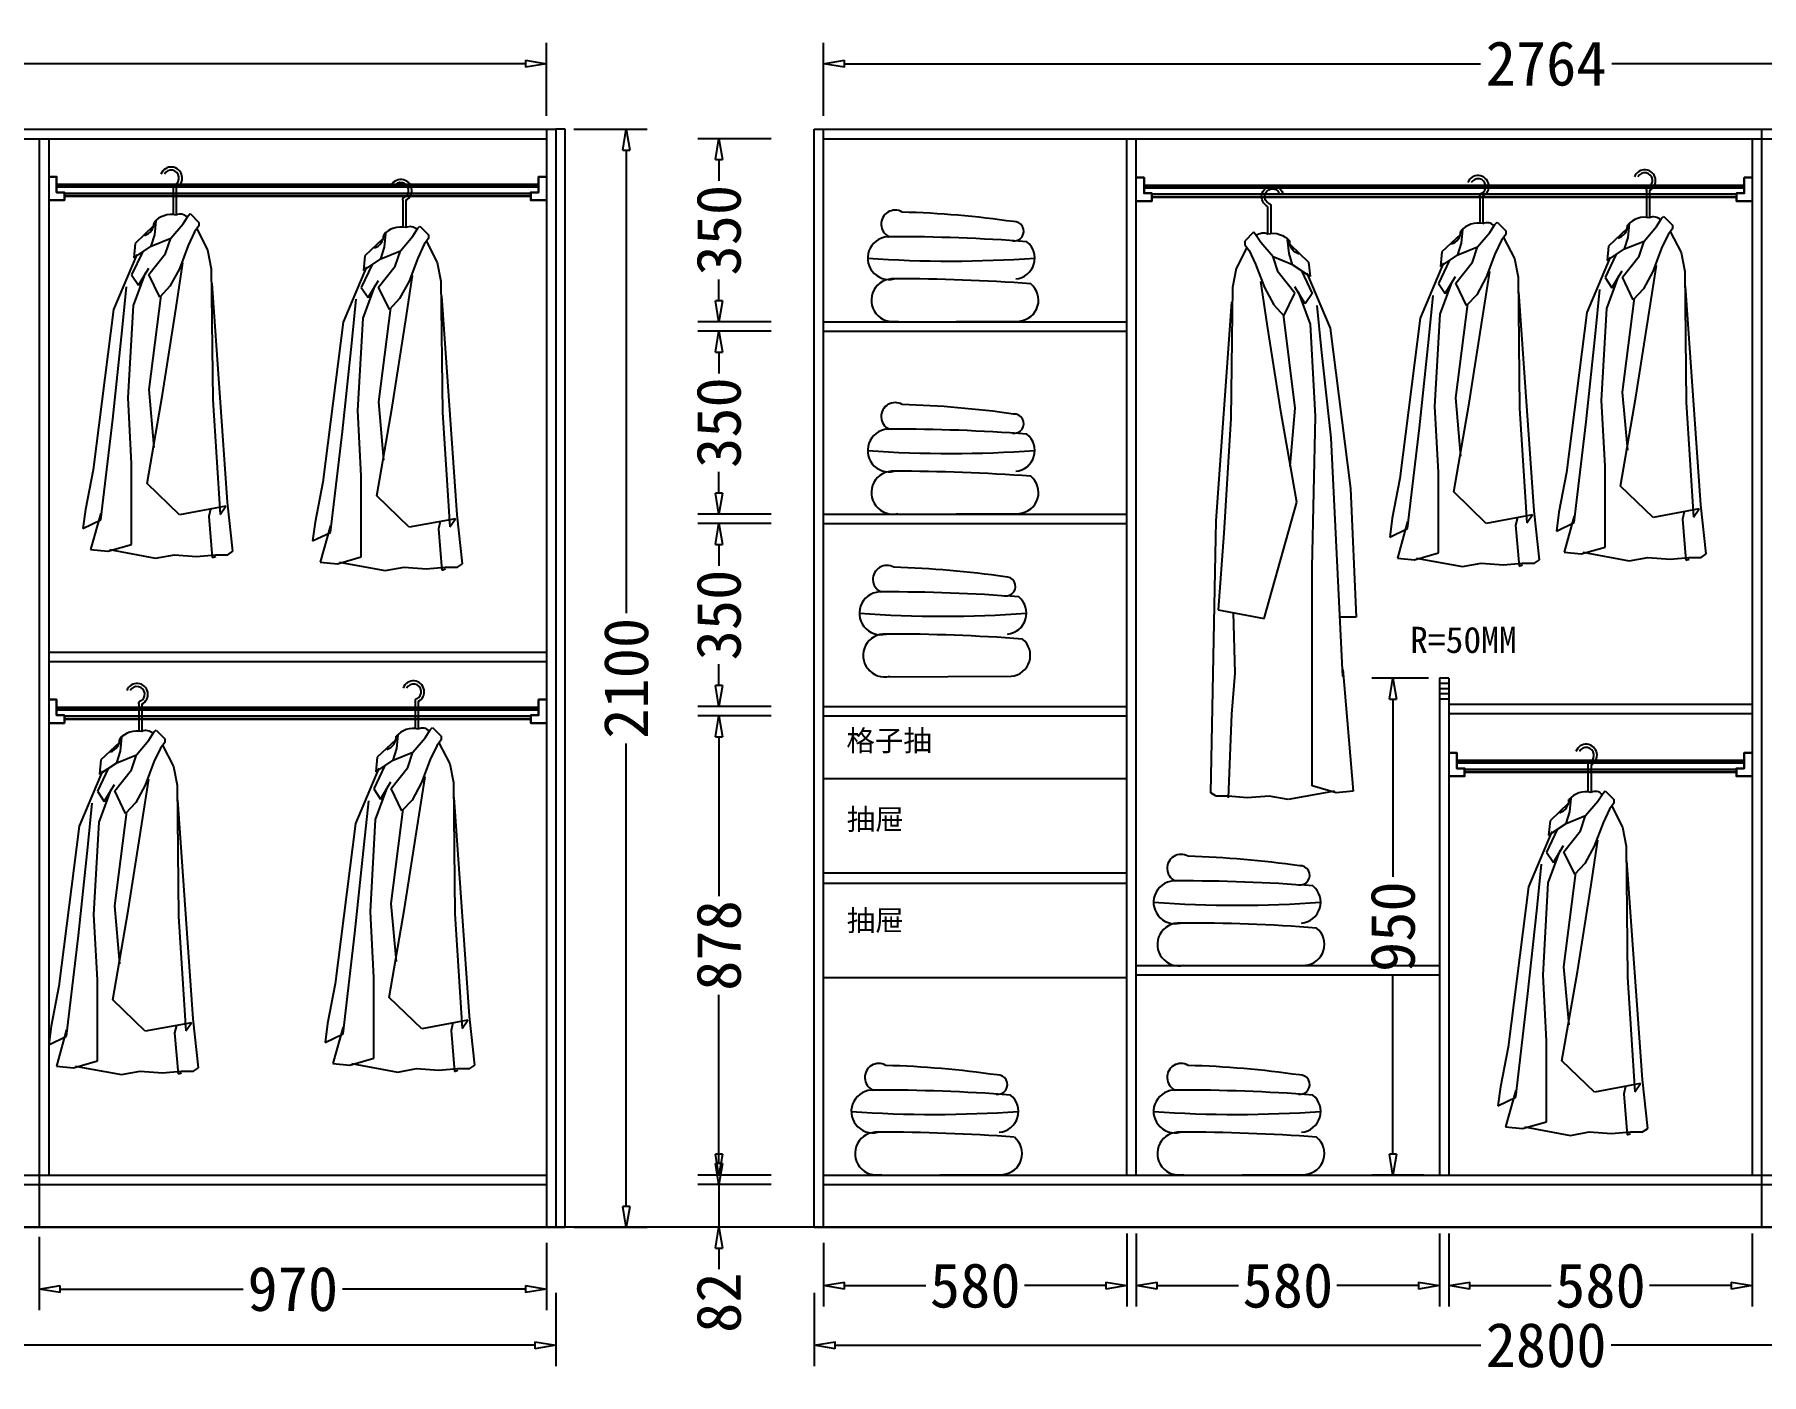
# Model space of a CAD drawing. Header units: millimetres. Extents: x 304407 to 361076, y -1262425 to -1203358.
# Drawn here: x 331981 to 335285, y -1249130 to -1246567 of the extents above; entities that cross this region are included whole.
import ezdxf

# ---------------------------------------------------------------- set-up
doc = ezdxf.new("R2010")
doc.units = ezdxf.units.MM
doc.header["$LTSCALE"] = 20
doc.layers.get('Defpoints').update_dxf_attribs({"color": 250})
for name, color, linetype in [('8', 8, 'Continuous'), ('LAYER10', 11, 'Continuous'), ('LAYER8', 11, 'Continuous'), ('图层3', 4, 'Continuous'), ('墙体', 40, 'Continuous')]:
    doc.layers.add(name, color=color, linetype=linetype)
doc.styles.get("Standard").update_dxf_attribs({"font": 'SimSun.ttf', "height": 85})
doc.styles.add('text', font='SimSun.ttf', dxfattribs={"height": 85})
doc.dimstyles.new('周文晶', dxfattribs={"dimtxt": 70, "dimasz": 40, "dimexe": 40, "dimexo": 30, "dimgap": 10, "dimtad": 0, "dimdec": 0, "dimtxsty": 'Standard', "dimblk": 'CLOSEDBLANK', "dimcen": 200, "dimclrd": 256, "dimclre": 256, "dimadec": 0, "dimazin": 0, "dimtfac": 1, "dimtdec": 0, "dimtmove": 0, "dimatfit": 3, "dimldrblk": 'CLOSEDBLANK', "dimfxl": 100, "dimfxlon": 1, "dimarcsym": 0})

# ---------------------------------------------------------------- blocks, each defined once
blk = doc.blocks.new('_ClosedBlank')
at = {"color": 0, "linetype": 'ByBlock', "lineweight": -2}
for p, q in [((-1, 0.167), (0, 0)), ((-1, 0.167), (-1, -0.167)), ((0, 0), (-1, -0.167))]:
    blk.add_line(p, q, dxfattribs=at)
blk = doc.blocks.new('*D1997')
at = {"lineweight": -2, "transparency": 16777216}
for p, q in [((330196.5, -1246723.2), (330196.5, -1246583.2)), ((332960.5, -1246723.2), (332960.5, -1246583.2)), ((330236.5, -1246623.2), (331452.8, -1246623.2)), ((332920.5, -1246623.2), (331704.1, -1246623.2))]:
    blk.add_line(p, q, dxfattribs=at)
at = {"layer": 'Defpoints', "color": 0, "transparency": 16777216}
for p in [(332960.5, -1246623.2), (330196.5, -1246766.6), (332960.5, -1246766.6)]:
    blk.add_point(p, dxfattribs=at)
at = {"lineweight": -2, "transparency": 16777216, "xscale": 40, "yscale": 40, "zscale": 40, "rotation": 180}
blk.add_blockref('_ClosedBlank', (330196.5, -1246623.2), dxfattribs=at)
at = {"lineweight": -2, "transparency": 16777216, "xscale": 40, "yscale": 40, "zscale": 40}
blk.add_blockref('_ClosedBlank', (332960.5, -1246623.2), dxfattribs=at)
at = {"color": 0, "transparency": 16777216, "insert": (331578.5, -1246623.2), "char_height": 85, "attachment_point": 5}
blk.add_mtext('2764', dxfattribs=at)
blk = doc.blocks.new('*D1998')
at = {"lineweight": -2, "transparency": 16777216}
for p, q in [((330178.5, -1248974.2), (330178.5, -1249114.2)), ((332978.5, -1248974.2), (332978.5, -1249114.2)), ((330218.5, -1249074.2), (331453.7, -1249074.2)), ((332938.5, -1249074.2), (331703.2, -1249074.2))]:
    blk.add_line(p, q, dxfattribs=at)
at = {"layer": 'Defpoints', "color": 0, "transparency": 16777216}
for p in [(330178.5, -1248848.6), (332978.5, -1248848.6), (332978.5, -1249074.2)]:
    blk.add_point(p, dxfattribs=at)
at = {"lineweight": -2, "transparency": 16777216, "xscale": 40, "yscale": 40, "zscale": 40, "rotation": 180}
blk.add_blockref('_ClosedBlank', (330178.5, -1249074.2), dxfattribs=at)
at = {"lineweight": -2, "transparency": 16777216, "xscale": 40, "yscale": 40, "zscale": 40}
blk.add_blockref('_ClosedBlank', (332978.5, -1249074.2), dxfattribs=at)
at = {"color": 0, "transparency": 16777216, "insert": (331578.5, -1249074.2), "char_height": 85, "attachment_point": 5}
blk.add_mtext('2800', dxfattribs=at)
blk = doc.blocks.new('*D2004')
at = {"lineweight": -2, "transparency": 16777216}
for p, q in [((333013.3, -1246748.6), (333153.3, -1246748.6)), ((333113.3, -1246788.6), (333113.3, -1247673.9)), ((333113.3, -1248808.6), (333113.3, -1247923.4)), ((333013.3, -1248848.6), (333153.3, -1248848.6))]:
    blk.add_line(p, q, dxfattribs=at)
at = {"layer": 'Defpoints', "color": 0, "transparency": 16777216}
for p in [(332978.5, -1246748.6), (333113.3, -1246748.6), (332978.5, -1248848.6)]:
    blk.add_point(p, dxfattribs=at)
at = {"lineweight": -2, "transparency": 16777216, "xscale": 40, "yscale": 40, "zscale": 40}
for p, rotation in [((333113.3, -1246748.6), 90), ((333113.3, -1248848.6), 270)]:
    blk.add_blockref('_ClosedBlank', p, dxfattribs=dict(at, rotation=rotation))
at = {"color": 0, "transparency": 16777216, "insert": (333113.3, -1247798.6), "char_height": 85, "attachment_point": 5, "rotation": 90}
blk.add_mtext('2100', dxfattribs=at)
blk = doc.blocks.new('*D2005')
at = {"lineweight": -2, "transparency": 16777216}
for p, q in [((331990.5, -1248866.8), (331990.5, -1249006.8)), ((332960.5, -1248878.6), (332960.5, -1249006.8)), ((332030.5, -1248966.8), (332380.5, -1248966.8)), ((332920.5, -1248966.8), (332570.5, -1248966.8))]:
    blk.add_line(p, q, dxfattribs=at)
at = {"layer": 'Defpoints', "color": 0, "transparency": 16777216}
for p in [(331990.5, -1248748.6), (332960.5, -1248848.6), (332960.5, -1248966.8)]:
    blk.add_point(p, dxfattribs=at)
at = {"lineweight": -2, "transparency": 16777216, "xscale": 40, "yscale": 40, "zscale": 40, "rotation": 180}
blk.add_blockref('_ClosedBlank', (331990.5, -1248966.8), dxfattribs=at)
at = {"lineweight": -2, "transparency": 16777216, "xscale": 40, "yscale": 40, "zscale": 40}
blk.add_blockref('_ClosedBlank', (332960.5, -1248966.8), dxfattribs=at)
at = {"color": 0, "transparency": 16777216, "insert": (332475.5, -1248966.8), "char_height": 85, "attachment_point": 5}
blk.add_mtext('970', dxfattribs=at)
blk = doc.blocks.new('*D2032')
at = {"lineweight": -2, "transparency": 16777216}
for p, q in [((334070.7, -1248860.2), (334070.7, -1249000.2)), ((333490.7, -1248878.6), (333490.7, -1249000.2)), ((333530.7, -1248960.2), (333686.6, -1248960.2)), ((334030.7, -1248960.2), (333874.7, -1248960.2))]:
    blk.add_line(p, q, dxfattribs=at)
at = {"layer": 'Defpoints', "color": 0, "transparency": 16777216}
for p in [(334070.7, -1248748.6), (333490.7, -1248848.6), (334070.7, -1248960.2)]:
    blk.add_point(p, dxfattribs=at)
at = {"lineweight": -2, "transparency": 16777216, "xscale": 40, "yscale": 40, "zscale": 40, "rotation": 180}
blk.add_blockref('_ClosedBlank', (333490.7, -1248960.2), dxfattribs=at)
at = {"lineweight": -2, "transparency": 16777216, "xscale": 40, "yscale": 40, "zscale": 40}
blk.add_blockref('_ClosedBlank', (334070.7, -1248960.2), dxfattribs=at)
at = {"color": 0, "transparency": 16777216, "insert": (333780.7, -1248960.2), "char_height": 85, "attachment_point": 5}
blk.add_mtext('580', dxfattribs=at)
blk = doc.blocks.new('*D2033')
at = {"lineweight": -2, "transparency": 16777216}
for p, q in [((334686.7, -1248860.2), (334686.7, -1249000.2)), ((335266.7, -1248860.2), (335266.7, -1249000.2)), ((334726.7, -1248960.2), (334882.6, -1248960.2)), ((335226.7, -1248960.2), (335070.7, -1248960.2))]:
    blk.add_line(p, q, dxfattribs=at)
at = {"layer": 'Defpoints', "color": 0, "transparency": 16777216}
for p in [(334686.7, -1248748.6), (335266.7, -1248748.6), (335266.7, -1248960.2)]:
    blk.add_point(p, dxfattribs=at)
at = {"lineweight": -2, "transparency": 16777216, "xscale": 40, "yscale": 40, "zscale": 40, "rotation": 180}
blk.add_blockref('_ClosedBlank', (334686.7, -1248960.2), dxfattribs=at)
at = {"lineweight": -2, "transparency": 16777216, "xscale": 40, "yscale": 40, "zscale": 40}
blk.add_blockref('_ClosedBlank', (335266.7, -1248960.2), dxfattribs=at)
at = {"color": 0, "transparency": 16777216, "insert": (334976.7, -1248960.2), "char_height": 85, "attachment_point": 5}
blk.add_mtext('580', dxfattribs=at)
blk = doc.blocks.new('*D2034')
at = {"lineweight": -2, "transparency": 16777216}
for p, q in [((333490.7, -1246723.2), (333490.7, -1246583.2)), ((336254.7, -1246723.2), (336254.7, -1246583.2)), ((333530.7, -1246623.2), (334747, -1246623.2)), ((336214.7, -1246623.2), (334998.3, -1246623.2))]:
    blk.add_line(p, q, dxfattribs=at)
at = {"layer": 'Defpoints', "color": 0, "transparency": 16777216}
for p in [(336254.7, -1246623.2), (333490.7, -1246766.6), (336254.7, -1246766.6)]:
    blk.add_point(p, dxfattribs=at)
at = {"lineweight": -2, "transparency": 16777216, "xscale": 40, "yscale": 40, "zscale": 40, "rotation": 180}
blk.add_blockref('_ClosedBlank', (333490.7, -1246623.2), dxfattribs=at)
at = {"lineweight": -2, "transparency": 16777216, "xscale": 40, "yscale": 40, "zscale": 40}
blk.add_blockref('_ClosedBlank', (336254.7, -1246623.2), dxfattribs=at)
at = {"color": 0, "transparency": 16777216, "insert": (334872.7, -1246623.2), "char_height": 85, "attachment_point": 5}
blk.add_mtext('2764', dxfattribs=at)
blk = doc.blocks.new('*D2035')
at = {"lineweight": -2, "transparency": 16777216}
for p, q in [((333472.7, -1248974.2), (333472.7, -1249114.2)), ((336272.7, -1248974.2), (336272.7, -1249114.2)), ((333512.7, -1249074.2), (334747.9, -1249074.2)), ((336232.7, -1249074.2), (334997.4, -1249074.2))]:
    blk.add_line(p, q, dxfattribs=at)
at = {"layer": 'Defpoints', "color": 0, "transparency": 16777216}
for p in [(333472.7, -1248848.6), (336272.7, -1248848.6), (336272.7, -1249074.2)]:
    blk.add_point(p, dxfattribs=at)
at = {"lineweight": -2, "transparency": 16777216, "xscale": 40, "yscale": 40, "zscale": 40, "rotation": 180}
blk.add_blockref('_ClosedBlank', (333472.7, -1249074.2), dxfattribs=at)
at = {"lineweight": -2, "transparency": 16777216, "xscale": 40, "yscale": 40, "zscale": 40}
blk.add_blockref('_ClosedBlank', (336272.7, -1249074.2), dxfattribs=at)
at = {"color": 0, "transparency": 16777216, "insert": (334872.7, -1249074.2), "char_height": 85, "attachment_point": 5}
blk.add_mtext('2800', dxfattribs=at)
blk = doc.blocks.new('*D2036')
at = {"lineweight": -2, "transparency": 16777216}
for p, q in [((333290.4, -1248726.6), (333290.4, -1248686.6)), ((333390.4, -1248766.6), (333250.4, -1248766.6)), ((333290.4, -1248766.6), (333290.4, -1248848.6)), ((333390.4, -1248848.6), (333250.4, -1248848.6)), ((333290.4, -1248888.6), (333290.4, -1248928.6))]:
    blk.add_line(p, q, dxfattribs=at)
at = {"layer": 'Defpoints', "color": 0, "transparency": 16777216}
for p in [(333290.4, -1248766.6), (333490.7, -1248766.6), (333472.7, -1248848.6)]:
    blk.add_point(p, dxfattribs=at)
at = {"lineweight": -2, "transparency": 16777216, "xscale": 40, "yscale": 40, "zscale": 40}
for p, rotation in [((333290.4, -1248766.6), 270), ((333290.4, -1248848.6), 90)]:
    blk.add_blockref('_ClosedBlank', p, dxfattribs=dict(at, rotation=rotation))
at = {"color": 0, "transparency": 16777216, "insert": (333290.4, -1248992.7), "char_height": 85, "attachment_point": 5, "rotation": 90}
blk.add_mtext('82', dxfattribs=at)
blk = doc.blocks.new('*D2037')
at = {"lineweight": -2, "transparency": 16777216}
for p, q in [((333390.4, -1247870.6), (333250.4, -1247870.6)), ((333290.4, -1247910.6), (333290.4, -1248215.1)), ((333290.4, -1248708.6), (333290.4, -1248404.1)), ((333390.4, -1248748.6), (333250.4, -1248748.6))]:
    blk.add_line(p, q, dxfattribs=at)
at = {"layer": 'Defpoints', "color": 0, "transparency": 16777216}
for p in [(333290.4, -1247870.6), (333490.7, -1247870.6), (333490.7, -1248748.6)]:
    blk.add_point(p, dxfattribs=at)
at = {"lineweight": -2, "transparency": 16777216, "xscale": 40, "yscale": 40, "zscale": 40}
for p, rotation in [((333290.4, -1247870.6), 90), ((333290.4, -1248748.6), 270)]:
    blk.add_blockref('_ClosedBlank', p, dxfattribs=dict(at, rotation=rotation))
at = {"color": 0, "transparency": 16777216, "insert": (333290.4, -1248309.6), "char_height": 85, "attachment_point": 5, "rotation": 90}
blk.add_mtext('878', dxfattribs=at)
blk = doc.blocks.new('*D2038')
at = {"lineweight": -2, "transparency": 16777216}
for p, q in [((333390.4, -1247502.6), (333250.4, -1247502.6)), ((333290.4, -1247542.6), (333290.4, -1247583.5)), ((333290.4, -1247812.6), (333290.4, -1247771.7)), ((333390.4, -1247852.6), (333250.4, -1247852.6))]:
    blk.add_line(p, q, dxfattribs=at)
at = {"layer": 'Defpoints', "color": 0, "transparency": 16777216}
for p in [(333290.4, -1247502.6), (333490.7, -1247502.6), (333490.7, -1247852.6)]:
    blk.add_point(p, dxfattribs=at)
at = {"lineweight": -2, "transparency": 16777216, "xscale": 40, "yscale": 40, "zscale": 40}
for p, rotation in [((333290.4, -1247502.6), 90), ((333290.4, -1247852.6), 270)]:
    blk.add_blockref('_ClosedBlank', p, dxfattribs=dict(at, rotation=rotation))
at = {"color": 0, "transparency": 16777216, "insert": (333290.4, -1247677.6), "char_height": 85, "attachment_point": 5, "rotation": 90}
blk.add_mtext('350', dxfattribs=at)
blk = doc.blocks.new('*D2039')
at = {"lineweight": -2, "transparency": 16777216}
for p, q in [((333390.4, -1247134.6), (333250.4, -1247134.6)), ((333290.4, -1247174.6), (333290.4, -1247215.5)), ((333290.4, -1247444.6), (333290.4, -1247403.7)), ((333390.4, -1247484.6), (333250.4, -1247484.6))]:
    blk.add_line(p, q, dxfattribs=at)
at = {"layer": 'Defpoints', "color": 0, "transparency": 16777216}
for p in [(333290.4, -1247134.6), (333490.7, -1247134.6), (333490.7, -1247484.6)]:
    blk.add_point(p, dxfattribs=at)
at = {"lineweight": -2, "transparency": 16777216, "xscale": 40, "yscale": 40, "zscale": 40}
for p, rotation in [((333290.4, -1247134.6), 90), ((333290.4, -1247484.6), 270)]:
    blk.add_blockref('_ClosedBlank', p, dxfattribs=dict(at, rotation=rotation))
at = {"color": 0, "transparency": 16777216, "insert": (333290.4, -1247309.6), "char_height": 85, "attachment_point": 5, "rotation": 90}
blk.add_mtext('350', dxfattribs=at)
blk = doc.blocks.new('*D2040')
at = {"lineweight": -2, "transparency": 16777216}
for p, q in [((333390.4, -1246766.6), (333250.4, -1246766.6)), ((333290.4, -1246806.6), (333290.4, -1246847.5)), ((333290.4, -1247076.6), (333290.4, -1247035.7)), ((333390.4, -1247116.6), (333250.4, -1247116.6))]:
    blk.add_line(p, q, dxfattribs=at)
at = {"layer": 'Defpoints', "color": 0, "transparency": 16777216}
for p in [(333290.4, -1246766.6), (333490.7, -1246766.6), (333490.7, -1247116.6)]:
    blk.add_point(p, dxfattribs=at)
at = {"lineweight": -2, "transparency": 16777216, "xscale": 40, "yscale": 40, "zscale": 40}
for p, rotation in [((333290.4, -1246766.6), 90), ((333290.4, -1247116.6), 270)]:
    blk.add_blockref('_ClosedBlank', p, dxfattribs=dict(at, rotation=rotation))
at = {"color": 0, "transparency": 16777216, "insert": (333290.4, -1246941.6), "char_height": 85, "attachment_point": 5, "rotation": 90}
blk.add_mtext('350', dxfattribs=at)
blk = doc.blocks.new('*D2043')
at = {"lineweight": -2, "transparency": 16777216}
for p, q in [((334647.7, -1247798.6), (334539.7, -1247798.6)), ((334579.7, -1247838.6), (334579.7, -1248178.6)), ((334579.7, -1248708.6), (334579.7, -1248368.6)), ((334638.7, -1248748.6), (334539.7, -1248748.6))]:
    blk.add_line(p, q, dxfattribs=at)
at = {"layer": 'Defpoints', "color": 0, "transparency": 16777216}
for p in [(334677.7, -1247798.6), (334579.7, -1248748.6), (334668.7, -1248748.6)]:
    blk.add_point(p, dxfattribs=at)
at = {"lineweight": -2, "transparency": 16777216, "xscale": 40, "yscale": 40, "zscale": 40}
for p, rotation in [((334579.7, -1247798.6), 90), ((334579.7, -1248748.6), 270)]:
    blk.add_blockref('_ClosedBlank', p, dxfattribs=dict(at, rotation=rotation))
at = {"color": 0, "transparency": 16777216, "insert": (334579.7, -1248273.6), "char_height": 85, "attachment_point": 5, "rotation": 90}
blk.add_mtext('950', dxfattribs=at)
blk = doc.blocks.new('*D2044')
at = {"lineweight": -2, "transparency": 16777216}
for p, q in [((334088.7, -1248860.2), (334088.7, -1249000.2)), ((334668.7, -1248860.2), (334668.7, -1249000.2)), ((334128.7, -1248960.2), (334284.6, -1248960.2)), ((334628.7, -1248960.2), (334472.7, -1248960.2))]:
    blk.add_line(p, q, dxfattribs=at)
at = {"layer": 'Defpoints', "color": 0, "transparency": 16777216}
for p in [(334088.7, -1248748.6), (334668.7, -1248748.6), (334088.7, -1248960.2)]:
    blk.add_point(p, dxfattribs=at)
at = {"lineweight": -2, "transparency": 16777216, "xscale": 40, "yscale": 40, "zscale": 40, "rotation": 180}
blk.add_blockref('_ClosedBlank', (334088.7, -1248960.2), dxfattribs=at)
at = {"lineweight": -2, "transparency": 16777216, "xscale": 40, "yscale": 40, "zscale": 40}
blk.add_blockref('_ClosedBlank', (334668.7, -1248960.2), dxfattribs=at)
at = {"color": 0, "transparency": 16777216, "insert": (334378.7, -1248960.2), "char_height": 85, "attachment_point": 5}
blk.add_mtext('580', dxfattribs=at)
blk = doc.blocks.new('A$C1C5764E0')
at = {"layer": '8'}
for p, q in [((172.3, 708.4), (172.3, 657.4)), ((178.3, 708.4), (178.3, 657.4)), ((135.3, 635.3), (99.9, 601.9)), ((137.4, 618.5), (140.1, 644.9)), ((167.9, 611.6), (191.5, 639.3)), ((191.5, 639.3), (201.2, 654.6)), ((201.2, 654.6), (205.3, 658.7)), ((205.3, 658.7), (222, 642.1)), ((222, 635.2), (213.6, 624.1)), ((217.8, 629.6), (238.6, 589.4)), ((222, 642.1), (222, 635.2)), ((99.9, 601.9), (97.1, 574.2)), ((97.1, 574.2), (130.4, 596.4)), ((130.4, 596.4), (137.4, 618.5)), ((130.4, 596.4), (167.9, 611.6)), ((158.2, 582.5), (167.9, 611.6)), ((201.2, 597.8), (184.5, 553.4)), ((213.6, 624.1), (201.2, 597.8)), ((103, 580.9), (58.4, 475.1)), ((113.7, 585.2), (93.2, 541.7)), ((126.3, 542.3), (158.2, 582.5)), ((178.3, 479.5), (191.3, 564.6)), ((238.6, 589.4), (245.5, 553.4)), ((93.2, 541.7), (106.3, 522.1)), ((96.5, 482.8), (119.4, 544.9)), ((106.3, 522.1), (125.9, 554.7)), ((147.1, 499.3), (126.3, 542.3)), ((184.5, 553.4), (166.5, 520.1)), ((245.5, 553.4), (248.3, 302.5)), ((75, 435), (83.4, 518.8)), ((148.8, 502.4), (125.9, 322.6)), ((166.5, 520.1), (147.1, 499.3)), ((276.4, 106.8), (247, 525.3)), ((58.4, 475.1), (19.5, 168.8)), ((86.6, 306.3), (96.5, 482.8)), ((152.1, 312.8), (178.3, 479.5)), ((57, 265.8), (75, 435)), ((93.2, 180.9), (86.6, 306.3)), ((122.6, 142.8), (152.1, 312.8)), ((125.9, 322.6), (135.7, 211.4)), ((248.3, 302.5), (262.2, 83.5)), ((34.3, 73.1), (57, 265.8)), ((19.5, 168.8), (4.8, 92.7)), ((93.2, 26.2), (93.2, 180.9)), ((184.8, 82.8), (122.6, 142.8)), ((273.1, 99.1), (184.8, 82.8)), ((262.2, 83.5), (273.1, 99.1)), ((286.7, 13.1), (276.4, 106.8)), ((4.8, 92.7), (0, 56.7)), ((0, 56.7), (34.3, 73.1)), ((34.3, 86.2), (14.7, 16.3)), ((244.2, 93.8), (240.9, 79.6)), ((240.9, 79.6), (247.4, 1.1)), ((14.7, 16.3), (47.4, 13.1)), ((47.4, 13.1), (93.2, 26.2)), ((50.7, 16.3), (139, 0)), ((139, 0), (175, 6.5)), ((175, 6.5), (217.5, 3.3)), ((217.5, 3.3), (253.5, 6.5)), ((247.4, 1.1), (254, 3.3)), ((253.5, 6.5), (276.9, 6.5)), ((276.9, 6.5), (286.7, 13.1))]:
    blk.add_line(p, q, dxfattribs=at)
for centre, radius, start, end in [((168.9, 727.1), 20.9, 296.6338, 159.5285), ((168.9, 727.1), 14.9, 296.6338, 150.6175), ((175.9, 709.9), 3.91, 94.6712, 201.9626), ((110.9, 641.2), 25.1, 286.2636, 2.0248), ((168.9, 613.1), 43.9, 77.6993, 138.5966), ((186.2, 639.8), 18, 42.48, 116.3392)]:
    blk.add_arc(centre, radius, start, end, dxfattribs=at)
blk = doc.blocks.new('A$C4F477F88')
at = {"layer": 'LAYER10'}
blk.add_blockref('A$C1C5764E0', (0, 0), dxfattribs=at)
blk = doc.blocks.new('A$C5E603B19')
at = {"layer": 'LAYER8'}
blk.add_blockref('A$C4F477F88', (0, 0), dxfattribs=at)
blk = doc.blocks.new('A$C1B0A679D')
at = {"layer": '图层3'}
blk.add_blockref('A$C5E603B19', (0, 0), dxfattribs=at)
blk = doc.blocks.new('A$C52EB379C')
at = {"layer": '8'}
for p, q in [((163.3, 1134.6), (163.3, 1083.5)), ((169.3, 1134.6), (169.3, 1083.5)), ((126.4, 1061.5), (91, 1028.1)), ((128.4, 1044.7), (131.2, 1071)), ((159, 1037.8), (182.5, 1065.5)), ((182.5, 1065.5), (192.3, 1080.7)), ((192.3, 1080.7), (196.4, 1084.9)), ((196.4, 1084.9), (213.1, 1068.3)), ((213.1, 1061.3), (204.7, 1050.2)), ((213.1, 1068.3), (213.1, 1061.3)), ((91, 1028.1), (88.2, 1000.3)), ((121.5, 1022.5), (128.4, 1044.7)), ((121.5, 1022.5), (159, 1037.8)), ((149.3, 1008.7), (159, 1037.8)), ((204.7, 1050.2), (192.3, 1023.9)), ((208.9, 1055.8), (229.7, 1015.6)), ((94.1, 1007.1), (49.5, 901.3)), ((104.8, 1011.4), (84.3, 967.8)), ((88.2, 1000.3), (121.5, 1022.5)), ((117.4, 968.5), (149.3, 1008.7)), ((192.3, 1023.9), (175.6, 979.5)), ((229.7, 1015.6), (236.6, 979.5)), ((84.3, 967.8), (97.4, 948.2)), ((87.6, 909), (110.5, 971.1)), ((97.4, 948.2), (117, 980.9)), ((138.2, 925.5), (117.4, 968.5)), ((175.6, 979.5), (157.6, 946.3)), ((169.3, 905.7), (182.4, 990.7)), ((236.6, 979.5), (239.4, 728.7)), ((66.1, 861.1), (74.5, 944.9)), ((139.9, 928.6), (117, 748.8)), ((157.6, 946.3), (138.2, 925.5)), ((267.5, 533), (238.1, 951.5)), ((49.5, 901.3), (10.6, 595)), ((77.7, 732.4), (87.6, 909)), ((143.2, 738.9), (169.3, 905.7)), ((48.1, 692), (66.1, 861.1)), ((84.3, 444.7), (77.7, 732.4)), ((113.7, 568.9), (143.2, 738.9)), ((117, 748.8), (126.8, 637.6)), ((239.4, 728.7), (253.3, 509.7)), ((25.4, 235.4), (48.1, 692)), ((10.6, 595), (0, 349)), ((175.9, 346.6), (113.7, 568.9)), ((277.8, 13.1), (267.5, 533)), ((253.3, 509.7), (264.2, 362.9)), ((84.3, 26.2), (84.3, 444.7)), ((0, 349), (31, 349)), ((264.2, 362.9), (175.9, 346.6)), ((235.3, 357.6), (232, 242)), ((25.4, 248.5), (5.8, 16.3)), ((232, 242), (238.5, 163.5)), ((238.5, 163.5), (245.1, 3.3)), ((5.8, 16.3), (38.5, 13.1)), ((38.5, 13.1), (84.3, 26.2)), ((41.7, 16.3), (130.1, 0)), ((130.1, 0), (166.1, 6.5)), ((166.1, 6.5), (208.6, 3.3)), ((208.6, 3.3), (244.6, 6.5)), ((244.6, 6.5), (268, 6.5)), ((268, 6.5), (277.8, 13.1))]:
    blk.add_line(p, q, dxfattribs=at)
for centre, radius, start, end in [((160, 1153.2), 20.9, 296.6338, 159.5285), ((160, 1153.2), 14.9, 296.6338, 150.6175), ((167, 1136), 3.91, 94.6712, 201.9626), ((102, 1067.4), 25.1, 286.2636, 2.0248), ((160, 1039.2), 43.9, 77.6993, 138.5966), ((177.3, 1066), 18, 42.48, 116.3392)]:
    blk.add_arc(centre, radius, start, end, dxfattribs=at)
blk = doc.blocks.new('A$C05785CA5')
at = {"layer": 'LAYER10'}
blk.add_blockref('A$C52EB379C', (0, 0), dxfattribs=at)
blk = doc.blocks.new('A$C100967EE')
at = {"layer": 'LAYER10'}
blk.add_blockref('A$C05785CA5', (0, 0), dxfattribs=at)
blk = doc.blocks.new('A$C65D30603')
at = {"layer": 'LAYER8'}
blk.add_blockref('A$C100967EE', (0, 0), dxfattribs=at)
blk = doc.blocks.new('A$C50CE712E')
at = {"layer": '图层3'}
blk.add_blockref('A$C65D30603', (0, 0), dxfattribs=at)
blk = doc.blocks.new('A$C11F00F61')
at = {"color": 8}
blk.add_line((48.2, 0), (290.3, 1.2), dxfattribs=at)
at = {"layer": '墙体', "color": 8}
for centre, radius, start, end in [((52.6, 186.6), 26.7, 59.8021, 244.0801), ((9.8, -1698.7), 1909.1, 81.8981, 88.3112), ((280.3, 173), 18.4, 260.1551, 94.4157), ((41, 121.6), 41, 86.0834, 284.0988), ((53.8, -3125.6), 3288.1, 85.6244, 90.1755), ((279.7, 121.7), 40, 274.9406, 51.3165), ((159.2, 2329.1), 2213.2, 265.8756, 274.159), ((48.2, 41), 41, 86.0834, 284.0988), ((61, -3206.2), 3288.1, 85.6244, 90.1755), ((286.9, 41.1), 40, 274.9406, 51.3165)]:
    blk.add_arc(centre, radius, start, end, dxfattribs=at)

msp = doc.modelspace()

# ---------------------------------------------------------------- linework, layer by layer
for p, q in [((330178.5, -1246748.6), (332978.5, -1246748.6)), ((332960.5, -1246748.6), (332960.5, -1248848.6)), ((332978.5, -1246748.6), (332978.5, -1248848.6)), ((332996.5, -1246748.6), (332978.5, -1246748.6)), ((332996.5, -1248848.6), (332996.5, -1246748.6)), ((333472.7, -1248848.6), (333472.7, -1246748.6)), ((333472.7, -1246748.6), (336272.7, -1246748.6)), ((333490.7, -1248848.6), (333490.7, -1246748.6)), ((335284.7, -1246748.6), (335284.7, -1248848.6)), ((330196.5, -1246766.6), (332960.5, -1246766.6)), ((331990.5, -1246766.6), (331990.5, -1248848.6)), ((332008.5, -1246766.6), (332008.5, -1248748.6)), ((333490.7, -1246766.6), (336254.7, -1246766.6)), ((334070.7, -1248748.6), (334070.7, -1246766.6)), ((334088.7, -1248748.6), (334088.7, -1246766.6)), ((335266.7, -1246766.6), (335266.7, -1248748.6)), ((333490.7, -1247116.6), (334070.7, -1247116.6)), ((333490.7, -1247134.6), (334070.7, -1247134.6)), ((333490.7, -1247484.6), (334070.7, -1247484.6)), ((333490.7, -1247502.6), (334070.7, -1247502.6)), ((332008.5, -1247748.6), (332960.5, -1247748.6)), ((332008.5, -1247766.6), (332960.5, -1247766.6)), ((334668.7, -1247798.6), (334668.7, -1248748.6)), ((334686.7, -1247798.6), (334668.7, -1247798.6)), ((334686.7, -1247808.6), (334668.7, -1247808.6)), ((334686.7, -1247798.6), (334686.7, -1248748.6)), ((334686.7, -1247818.6), (334668.7, -1247818.6)), ((334686.7, -1247828.6), (334668.7, -1247828.6)), ((334686.7, -1247838.6), (334668.7, -1247838.6)), ((333490.7, -1247852.6), (334070.7, -1247852.6)), ((333490.7, -1247870.6), (334070.7, -1247870.6)), ((335266.7, -1247848.6), (334686.7, -1247848.6)), ((335266.7, -1247866.6), (334686.7, -1247866.6)), ((334070.7, -1247990.6), (333490.7, -1247990.6)), ((333490.7, -1248170.6), (334070.7, -1248170.6)), ((333490.7, -1248190.6), (334070.7, -1248190.6)), ((333490.7, -1248370.6), (334070.7, -1248370.6)), ((334668.7, -1248348.6), (334088.7, -1248348.6)), ((334668.7, -1248366.6), (334088.7, -1248366.6)), ((330196.5, -1248748.6), (332960.5, -1248748.6)), ((330196.5, -1248766.6), (332960.5, -1248766.6)), ((333490.7, -1248748.6), (336254.7, -1248748.6)), ((333490.7, -1248766.6), (336254.7, -1248766.6)), ((330178.5, -1248848.6), (332978.5, -1248848.6)), ((332978.5, -1248848.6), (332996.5, -1248848.6)), ((333472.7, -1248848.6), (336272.7, -1248848.6))]:
    msp.add_line(p, q)
at = {"color": 8}
msp.add_line((361075.9, -1248848.6), (304407.4, -1248848.6), dxfattribs=at)
msp.add_line((361075.9, -1248848.6), (304407.4, -1248848.6), dxfattribs=at)
msp.add_line((361075.9, -1248848.6), (304407.4, -1248848.6), dxfattribs=at)
at = {"lineweight": 30}
for points in [[(332008.5, -1246839.3), (332023.5, -1246839.3), (332023.5, -1246869.3), (332038.5, -1246869.3), (332038.5, -1246884.3), (332008.5, -1246884.3)], [(332945.5, -1246854.3), (332023.5, -1246854.3)], [(332960.5, -1246839.3), (332945.5, -1246839.3), (332945.5, -1246869.3), (332930.5, -1246869.3), (332930.5, -1246884.3), (332960.5, -1246884.3)], [(334088.7, -1246840.9), (334103.7, -1246840.9), (334103.7, -1246870.9), (334118.7, -1246870.9), (334118.7, -1246885.9), (334088.7, -1246885.9)], [(335251.7, -1246855.9), (334103.7, -1246855.9)], [(335266.7, -1246840.9), (335251.7, -1246840.9), (335251.7, -1246870.9), (335236.7, -1246870.9), (335236.7, -1246885.9), (335266.7, -1246885.9)], [(332945.5, -1246858.8), (332023.5, -1246858.8)], [(332930.5, -1246871.3), (332038.5, -1246871.3)], [(332930.5, -1246876.8), (332038.5, -1246876.8)], [(335251.7, -1246860.5), (334103.7, -1246860.5)], [(335236.7, -1246873), (334118.7, -1246873)], [(335236.7, -1246878.4), (334118.7, -1246878.4)], [(332008.5, -1247839.3), (332023.5, -1247839.3), (332023.5, -1247869.3), (332038.5, -1247869.3), (332038.5, -1247884.3), (332008.5, -1247884.3)], [(332960.5, -1247839.3), (332945.5, -1247839.3), (332945.5, -1247869.3), (332930.5, -1247869.3), (332930.5, -1247884.3), (332960.5, -1247884.3)], [(332945.5, -1247854.3), (332023.5, -1247854.3)], [(332945.5, -1247858.8), (332023.5, -1247858.8)], [(332930.5, -1247871.3), (332038.5, -1247871.3)], [(332930.5, -1247876.8), (332038.5, -1247876.8)], [(334686.7, -1247940.9), (334701.7, -1247940.9), (334701.7, -1247970.9), (334716.7, -1247970.9), (334716.7, -1247985.9), (334686.7, -1247985.9)], [(335266.7, -1247940.9), (335251.7, -1247940.9), (335251.7, -1247970.9), (335236.7, -1247970.9), (335236.7, -1247985.9), (335266.7, -1247985.9)], [(335251.7, -1247955.9), (334701.7, -1247955.9)], [(335251.7, -1247960.5), (334701.7, -1247960.5)], [(335236.7, -1247973), (334716.7, -1247973)], [(335236.7, -1247978.4), (334716.7, -1247978.4)]]:
    msp.add_lwpolyline(points, dxfattribs=at)

# ---------------------------------------------------------------- block references
for name, p in [('A$C1B0A679D', (332074, -1247568.7)), ('A$C1B0A679D', (332513.3, -1247592.6)), ('A$C1B0A679D', (334573.5, -1247585.1)), ('A$C1B0A679D', (334892.4, -1247573.9)), ('A$C11F00F61', (333575, -1247116.6)), ('A$C11F00F61', (333575, -1247484.6)), ('A$C11F00F61', (333559.2, -1247795.9)), ('A$C1B0A679D', (332008.5, -1248556.4)), ('A$C1B0A679D', (332537.2, -1248551.6)), ('A$C1B0A679D', (334780.4, -1248672.8)), ('A$C11F00F61', (334121.9, -1248348.6)), ('A$C11F00F61', (333543.7, -1248748.6)), ('A$C11F00F61', (334121.9, -1248748.6))]:
    msp.add_blockref(name, p)
at = {"xscale": -1}
msp.add_blockref('A$C50CE712E', (334509.4, -1248030.6), dxfattribs=at)

# ---------------------------------------------------------------- texts
at = {"attachment_point": 1, "style": 'text'}
for s, insert, char_height, width in [('R=50MM', (334612.5, -1247700.1), 50, 419.038), ('格子抽', (333534.3, -1247897.7), 40, 305.609), ('抽屉', (333534.9, -1248048.3), 40, 305.609), ('抽屉', (333534.9, -1248241.6), 40, 305.609)]:
    msp.add_mtext(s, dxfattribs=dict(at, insert=insert, char_height=char_height, width=width))

# ---------------------------------------------------------------- dimensions: what is measured, and where the dimension line sits
for base, p1, p2, picture, middle in [((332960.5, -1246623.2), (330196.5, -1246766.6), (332960.5, -1246766.6), '*D1997', (331578.5, -1246623.2)), ((336254.7, -1246623.2), (333490.7, -1246766.6), (336254.7, -1246766.6), '*D2034', (334872.7, -1246623.2)), ((332960.5, -1248966.8), (331990.5, -1248748.6), (332960.5, -1248848.6), '*D2005', (332475.5, -1248966.8)), ((334070.7, -1248960.2), (333490.7, -1248848.6), (334070.7, -1248748.6), '*D2032', (333780.7, -1248960.2)), ((334088.7, -1248960.2), (334668.7, -1248748.6), (334088.7, -1248748.6), '*D2044', (334378.7, -1248960.2)), ((335266.7, -1248960.2), (334686.7, -1248748.6), (335266.7, -1248748.6), '*D2033', (334976.7, -1248960.2)), ((332978.5, -1249074.2), (330178.5, -1248848.6), (332978.5, -1248848.6), '*D1998', (331578.5, -1249074.2)), ((336272.7, -1249074.2), (333472.7, -1248848.6), (336272.7, -1248848.6), '*D2035', (334872.7, -1249074.2))]:
    dim = msp.add_linear_dim(base=base, p1=p1, p2=p2, dimstyle='周文晶')
    dim.commit()
    dim.dimension.update_dxf_attribs({"geometry": picture, "text_midpoint": middle})
for base, p1, p2, angle, picture, middle in [((333113.3, -1246748.6), (332978.5, -1248848.6), (332978.5, -1246748.6), 90, '*D2004', (333113.3, -1247798.6)), ((333290.4, -1246766.6), (333490.7, -1247116.6), (333490.7, -1246766.6), 270, '*D2040', (333290.4, -1246941.6)), ((333290.4, -1247134.6), (333490.7, -1247484.6), (333490.7, -1247134.6), 270, '*D2039', (333290.4, -1247309.6)), ((333290.4, -1247502.6), (333490.7, -1247852.6), (333490.7, -1247502.6), 270, '*D2038', (333290.4, -1247677.6)), ((334579.7, -1248748.6), (334677.7, -1247798.6), (334668.7, -1248748.6), 90, '*D2043', (334579.7, -1248273.6)), ((333290.4, -1247870.6), (333490.7, -1248748.6), (333490.7, -1247870.6), 270, '*D2037', (333290.4, -1248309.6))]:
    dim = msp.add_linear_dim(base=base, p1=p1, p2=p2, angle=angle, dimstyle='周文晶')
    dim.commit()
    dim.dimension.update_dxf_attribs({"geometry": picture, "text_midpoint": middle})
dim = msp.add_linear_dim(base=(333290.4, -1248766.6), p1=(333472.7, -1248848.6), p2=(333490.7, -1248766.6), angle=270, dimstyle='周文晶')
dim.commit()
dim.dimension.update_dxf_attribs({"geometry": '*D2036', "text_midpoint": (333290.4, -1248992.7), "dimtype": 128})

doc.saveas('drawing.dxf')
